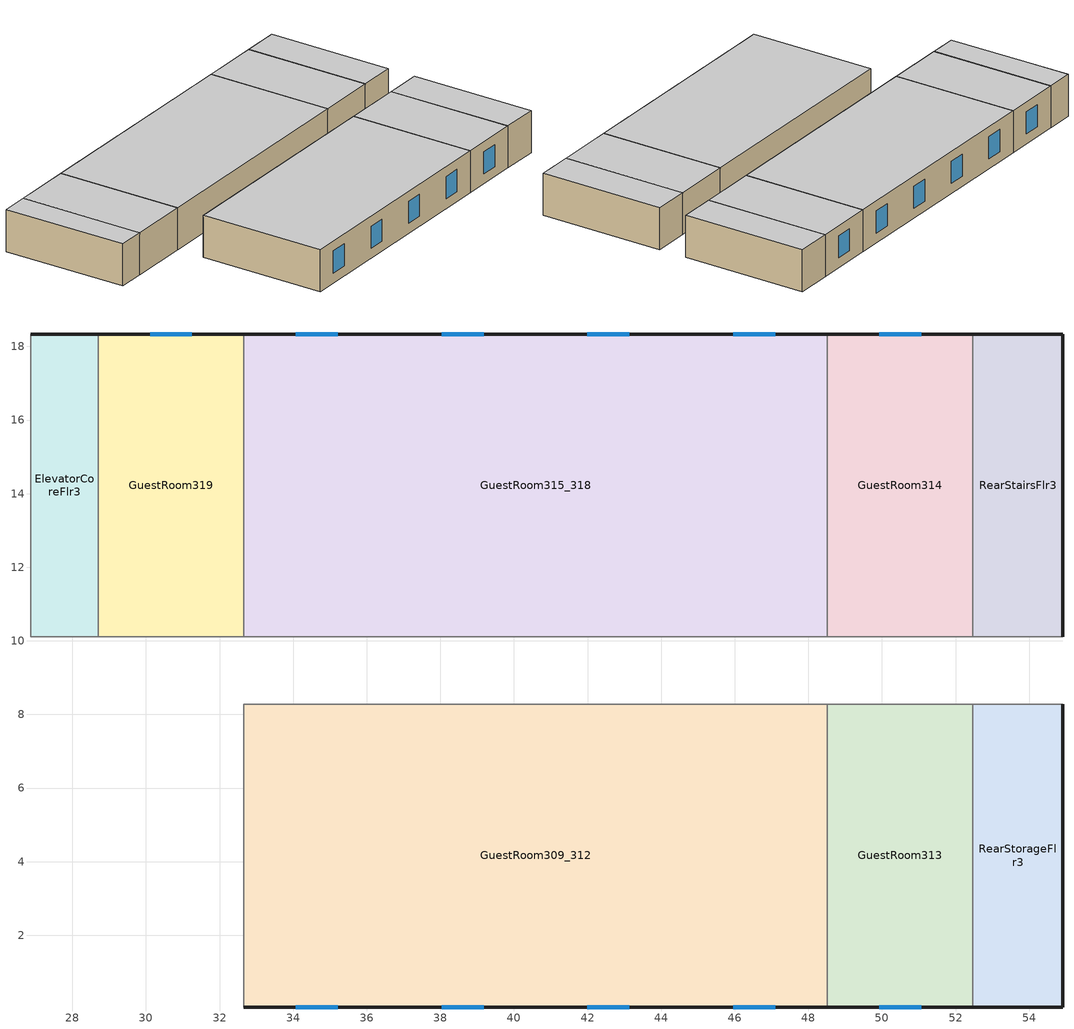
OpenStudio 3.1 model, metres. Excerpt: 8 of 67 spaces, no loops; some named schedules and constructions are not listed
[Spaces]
RearStairsFlr3
 floor to RearStairsFlr2 (NACM_Interior Floor): 54.91,18.34 54.91,10.11 52.47,10.11 52.47,18.34 z6.1
 wall outside (Base_CZ12-NonresMetalFrameWallU055): 54.91,10.11 54.91,18.34 52.47,18.34 z6.1:8.84
 wall to CorridorFlr3: 52.47,10.11 54.91,10.11 z6.1:8.84
 wall to GuestRoom314: 52.47,18.34 52.47,10.11 z6.1:8.84
 ceiling to RearStairsFlr4: 54.91,10.11 54.91,18.34 52.47,18.34 52.47,10.11 z8.84
GuestRoom309_312
 floor to GuestRoom209_212 (NACM_Interior Floor): 48.51,8.28 48.51,0.05 32.66,0.05 32.66,8.28 z6.1
 wall outside (Base_CZ12-ResMetalFrameWallU069): 32.66,0.05 48.51,0.05 z6.1:8.84
 wall to CorridorFlr3: 48.51,8.28 32.66,8.28 z6.1:8.84
 wall to GuestRoom306_308: 32.66,8.28 32.66,0.05 z6.1:8.84
 wall to GuestRoom313 (NACM_Interior Wall): 48.51,0.05 48.51,8.28 z6.1:8.84
 window (Base_AllCZ_FixedWinU36_Res): 34.07,0.05 35.21,0.05 / 38.04,0.05 39.18,0.05 / 42,0.05 43.14,0.05 / 45.96,0.05 47.1,0.05 z6.75:8.19
 ceiling to GuestRoom409_412: 48.51,0.05 48.51,8.28 32.66,8.28 32.66,0.05 z8.84
GuestRoom313
 floor to GuestRoom213 (NACM_Interior Floor): 52.47,8.28 52.47,0.05 48.51,0.05 48.51,8.28 z6.1
 wall outside (Base_CZ12-ResMetalFrameWallU069): 48.51,0.05 52.47,0.05 z6.1:8.84
 wall to CorridorFlr3: 52.47,8.28 48.51,8.28 z6.1:8.84
 wall to RearStorageFlr3 (NACM_Interior Wall): 52.47,0.05 52.47,8.28 z6.1:8.84
 window (Base_AllCZ_FixedWinU36_Res): 49.92,0.05 51.06,0.05 z6.75:8.19
 ceiling to GuestRoom413: 52.47,0.05 52.47,8.28 48.51,8.28 48.51,0.05 z8.84
RearStorageFlr3
 floor to RearStorageFlr2 (NACM_Interior Floor): 54.91,8.28 54.91,0.05 52.47,0.05 52.47,8.28 z6.1
 wall outside (Base_CZ12-NonresMetalFrameWallU055): 52.47,0.05 54.91,0.05 54.91,8.28 z6.1:8.84
 wall to CorridorFlr3: 54.91,8.28 52.47,8.28 z6.1:8.84
 ceiling to RearStorageFlr4: 54.91,0.05 54.91,8.28 52.47,8.28 52.47,0.05 z8.84
GuestRoom314
 floor to GuestRoom214 (NACM_Interior Floor): 52.47,18.34 52.47,10.11 48.51,10.11 48.51,18.34 z6.1
 wall outside (Base_CZ12-ResMetalFrameWallU069): 52.47,18.34 48.51,18.34 z6.1:8.84
 wall to CorridorFlr3: 48.51,10.11 52.47,10.11 z6.1:8.84
 wall to GuestRoom315_318 (NACM_Interior Wall): 48.51,18.34 48.51,10.11 z6.1:8.84
 window (Base_AllCZ_FixedWinU36_Res): 51.06,18.34 49.92,18.34 z6.75:8.19
 ceiling to GuestRoom414: 52.47,10.11 52.47,18.34 48.51,18.34 48.51,10.11 z8.84
GuestRoom315_318
 floor to GuestRoom215_218 (NACM_Interior Floor): 48.51,18.34 48.51,10.11 32.66,10.11 32.66,18.34 z6.1
 wall outside (Base_CZ12-ResMetalFrameWallU069): 48.51,18.34 32.66,18.34 z6.1:8.84
 wall to CorridorFlr3: 32.66,10.11 48.51,10.11 z6.1:8.84
 wall to GuestRoom319 (NACM_Interior Wall): 32.66,18.34 32.66,10.11 z6.1:8.84
 window (Base_AllCZ_FixedWinU36_Res): 47.1,18.34 45.96,18.34 / 43.14,18.34 42,18.34 / 39.18,18.34 38.04,18.34 / 35.21,18.34 34.07,18.34 z6.75:8.19
 ceiling to GuestRoom415_418: 48.51,10.11 48.51,18.34 32.66,18.34 32.66,10.11 z8.84
GuestRoom319
 floor to GuestRoom219 (NACM_Interior Floor): 32.66,18.34 32.66,10.11 28.7,10.11 28.7,18.34 z6.1
 wall outside (Base_CZ12-ResMetalFrameWallU069): 32.66,18.34 28.7,18.34 z6.1:8.84
 wall to CorridorFlr3: 28.7,10.11 32.66,10.11 z6.1:8.84
 wall to ElevatorCoreFlr3: 28.7,18.34 28.7,10.11 z6.1:8.84
 window (Base_AllCZ_FixedWinU36_Res): 31.25,18.34 30.11,18.34 z6.75:8.19
 ceiling to GuestRoom419: 32.66,10.11 32.66,18.34 28.7,18.34 28.7,10.11 z8.84
ElevatorCoreFlr3
 floor to ElevatorCoreFlr2 (NACM_Dropped Ceiling): 28.7,18.34 28.7,10.11 26.87,10.11 26.87,18.34 z6.1
 wall outside (Base_CZ12-NonresMetalFrameWallU055): 28.7,18.34 26.87,18.34 z6.1:8.84
 wall to CorridorFlr3: 26.87,18.34 26.87,10.11 28.7,10.11 z6.1:8.84
 ceiling to ElevatorCoreFlr4: 28.7,10.11 28.7,18.34 26.87,18.34 26.87,10.11 z8.84
[Schedule:Day]
GuestRoom415_418-ProcESch-da22; GuestRoom419-ProcESch-da22; GuestRoom420_423-ProcESch-da22; GuestRoom424-ProcESch-da22: 1, 0, 0.0347, 2, 0, 0.0364, 3, 0, 0.0388, 4, 0, 0.0348, 5, 0, 0.0334, 6, 0, 0.0332, 7, 0, 0.0338, 8, 0, 0.0369, 9, 0, 0.0426, 10, 0, 0.0412, 11, 0, 0.0406, 12, 0, 0.0413, 13, 0, 0.0421, 14, 0, 0.0427, 15, 0, 0.0421, 16, 0, 0.0436, 17, 0, 0.0423, 18, 0, 0.045, 19, 0, 0.0489, 20, 0, 0.0478, 21, 0, 0.0464, 22, 0, 0.0445, 23, 0, 0.0404, 24, 0, 0.0414
GuestRoom415_418-ProcESch-da23; GuestRoom419-ProcESch-da23; GuestRoom420_423-ProcESch-da23; GuestRoom424-ProcESch-da23: 1, 0, 0.0334, 2, 0, 0.0327, 3, 0, 0.0316, 4, 0, 0.0311, 5, 0, 0.03, 6, 0, 0.0309, 7, 0, 0.0352, 8, 0, 0.039, 9, 0, 0.0377, 10, 0, 0.0345, 11, 0, 0.0336, 12, 0, 0.0341, 13, 0, 0.0355, 14, 0, 0.0348, 15, 0, 0.0357, 16, 0, 0.036, 17, 0, 0.0369, 18, 0, 0.0404, 19, 0, 0.0439, 20, 0, 0.0441, 21, 0, 0.0419, 22, 0, 0.0397, 23, 0, 0.0371, 24, 0, 0.0339
GuestRoom415_418-ProcESch-da24; GuestRoom419-ProcESch-da24; GuestRoom420_423-ProcESch-da24; GuestRoom424-ProcESch-da24: 1, 0, 0.0341, 2, 0, 0.0327, 3, 0, 0.0321, 4, 0, 0.0313, 5, 0, 0.0301, 6, 0, 0.0299, 7, 0, 0.0305, 8, 0, 0.0334, 9, 0, 0.0388, 10, 0, 0.0374, 11, 0, 0.0368, 12, 0, 0.0374, 13, 0, 0.0381, 14, 0, 0.0386, 15, 0, 0.0379, 16, 0, 0.0393, 17, 0, 0.0378, 18, 0, 0.0404, 19, 0, 0.0443, 20, 0, 0.0432, 21, 0, 0.0418, 22, 0, 0.0401, 23, 0, 0.0361, 24, 0, 0.0374
GuestRoom415_418-ProcESch-da25; GuestRoom419-ProcESch-da25; GuestRoom420_423-ProcESch-da25; GuestRoom424-ProcESch-da25: 1, 0, 0.0328, 2, 0, 0.0322, 3, 0, 0.0311, 4, 0, 0.0307, 5, 0, 0.0296, 6, 0, 0.0305, 7, 0, 0.0349, 8, 0, 0.0387, 9, 0, 0.0374, 10, 0, 0.0342, 11, 0, 0.0333, 12, 0, 0.0338, 13, 0, 0.0351, 14, 0, 0.0343, 15, 0, 0.0352, 16, 0, 0.0355, 17, 0, 0.0362, 18, 0, 0.0396, 19, 0, 0.0432, 20, 0, 0.0436, 21, 0, 0.0412, 22, 0, 0.0391, 23, 0, 0.0364, 24, 0, 0.0331
GuestRoom419-ProcESch-da1; GuestRoom420_423-ProcESch-da1; GuestRoom424-ProcESch-da1: 1, 0, 0.0341, 2, 0, 0.0327, 3, 0, 0.0321, 4, 0, 0.0313, 5, 0, 0.0301, 6, 0, 0.0299, 7, 0, 0.0305, 8, 0, 0.0334, 9, 0, 0.0388, 10, 0, 0.0374, 11, 0, 0.0368, 12, 0, 0.0375, 13, 0, 0.0381, 14, 0, 0.0386, 15, 0, 0.038, 16, 0, 0.0395, 17, 0, 0.038, 18, 0, 0.0405, 19, 0, 0.0444, 20, 0, 0.0433, 21, 0, 0.042, 22, 0, 0.0402, 23, 0, 0.0363, 24, 0, 0.0375
GuestRoom419-ProcESch-da2; GuestRoom420_423-ProcESch-da2; GuestRoom424-ProcESch-da2: 1, 0, 0.0327, 2, 0, 0.0322, 3, 0, 0.0311, 4, 0, 0.0306, 5, 0, 0.0296, 6, 0, 0.0304, 7, 0, 0.0348, 8, 0, 0.0387, 9, 0, 0.0374, 10, 0, 0.0342, 11, 0, 0.0333, 12, 0, 0.0337, 13, 0, 0.0351, 14, 0, 0.0342, 15, 0, 0.0351, 16, 0, 0.0353, 17, 0, 0.0359, 18, 0, 0.0394, 19, 0, 0.043, 20, 0, 0.0434, 21, 0, 0.041, 22, 0, 0.0389, 23, 0, 0.0363, 24, 0, 0.0329
GuestRoom419-ProcESch-da3; GuestRoom420_423-ProcESch-da3; GuestRoom424-ProcESch-da3: 1, 0, 0, 2, 0, 0, 3, 0, 0, 4, 0, 0, 5, 0, 0, 6, 0, 0, 7, 0, 0, 8, 0, 0, 9, 0, 0, 10, 0, 0, 11, 0, 0, 12, 0, 0, 13, 0, 0, 14, 0, 0, 15, 0, 0, 16, 0, 0, 17, 0, 0, 18, 0, 0, 19, 0, 0, 20, 0, 0, 21, 0, 0, 22, 0, 0, 23, 0, 0, 24, 0, 0
GuestRoom419-ProcESch-da4; GuestRoom420_423-ProcESch-da4; GuestRoom424-ProcESch-da4: 1, 0, 0.0345, 2, 0, 0.033, 3, 0, 0.0324, 4, 0, 0.0315, 5, 0, 0.0303, 6, 0, 0.0301, 7, 0, 0.0306, 8, 0, 0.0335, 9, 0, 0.0388, 10, 0, 0.0375, 11, 0, 0.0369, 12, 0, 0.0376, 13, 0, 0.0384, 14, 0, 0.0389, 15, 0, 0.0384, 16, 0, 0.0398, 17, 0, 0.0385, 18, 0, 0.041, 19, 0, 0.0448, 20, 0, 0.0437, 21, 0, 0.0424, 22, 0, 0.0407, 23, 0, 0.0368, 24, 0, 0.0378
GuestRoom419-ProcESch-da5; GuestRoom420_423-ProcESch-da5; GuestRoom424-ProcESch-da5: 1, 0, 0.0332, 2, 0, 0.0325, 3, 0, 0.0314, 4, 0, 0.0309, 5, 0, 0.0298, 6, 0, 0.0306, 7, 0, 0.0349, 8, 0, 0.0388, 9, 0, 0.0375, 10, 0, 0.0343, 11, 0, 0.0334, 12, 0, 0.0339, 13, 0, 0.0353, 14, 0, 0.0345, 15, 0, 0.0354, 16, 0, 0.0357, 17, 0, 0.0366, 18, 0, 0.0401, 19, 0, 0.0437, 20, 0, 0.0439, 21, 0, 0.0416, 22, 0, 0.0394, 23, 0, 0.0368, 24, 0, 0.0335
GuestRoom419-ProcESch-da6; GuestRoom420_423-ProcESch-da6; GuestRoom424-ProcESch-da6: 1, 0, 0.0355, 2, 0, 0.0339, 3, 0, 0.03, 4, 0, 0.0324, 5, 0, 0.0312, 6, 0, 0.031, 7, 0, 0.0316, 8, 0, 0.0344, 9, 0, 0.0394, 10, 0, 0.0382, 11, 0, 0.0375, 12, 0, 0.0382, 13, 0, 0.0389, 14, 0, 0.0395, 15, 0, 0.039, 16, 0, 0.0404, 17, 0, 0.0395, 18, 0, 0.0421, 19, 0, 0.0455, 20, 0, 0.0446, 21, 0, 0.0433, 22, 0, 0.0416, 23, 0, 0.0382, 24, 0, 0.0387
GuestRoom419-ProcESch-da7; GuestRoom420_423-ProcESch-da7; GuestRoom424-ProcESch-da7: 1, 0, 0.0342, 2, 0, 0.0318, 3, 0, 0.0307, 4, 0, 0.0302, 5, 0, 0.0293, 6, 0, 0.0302, 7, 0, 0.0341, 8, 0, 0.0376, 9, 0, 0.0363, 10, 0, 0.0334, 11, 0, 0.0325, 12, 0, 0.033, 13, 0, 0.0342, 14, 0, 0.0335, 15, 0, 0.0343, 16, 0, 0.0347, 17, 0, 0.0357, 18, 0, 0.0392, 19, 0, 0.0426, 20, 0, 0.0427, 21, 0, 0.0406, 22, 0, 0.0386, 23, 0, 0.0361, 24, 0, 0.0332
GuestRoom419-ProcESch-da8; GuestRoom420_423-ProcESch-da8; GuestRoom424-ProcESch-da8: 1, 0, 0.0359, 2, 0, 0.0343, 3, 0, 0.0337, 4, 0, 0.0328, 5, 0, 0.0317, 6, 0, 0.0315, 7, 0, 0.0322, 8, 0, 0.0349, 9, 0, 0.0397, 10, 0, 0.0386, 11, 0, 0.0379, 12, 0, 0.0387, 13, 0, 0.0395, 14, 0, 0.0401, 15, 0, 0.0396, 16, 0, 0.0407, 17, 0, 0.04, 18, 0, 0.0425, 19, 0, 0.0457, 20, 0, 0.0448, 21, 0, 0.0437, 22, 0, 0.0419, 23, 0, 0.0386, 24, 0, 0.039
GuestRoom419-ProcESch-da9; GuestRoom420_423-ProcESch-da9; GuestRoom424-ProcESch-da9: 1, 0, 0.0342, 2, 0, 0.0334, 3, 0, 0.0322, 4, 0, 0.0317, 5, 0, 0.0307, 6, 0, 0.0317, 7, 0, 0.0358, 8, 0, 0.0394, 9, 0, 0.038, 10, 0, 0.0349, 11, 0, 0.034, 12, 0, 0.0345, 13, 0, 0.0358, 14, 0, 0.035, 15, 0, 0.0358, 16, 0, 0.0362, 17, 0, 0.0373, 18, 0, 0.041, 19, 0, 0.0445, 20, 0, 0.0447, 21, 0, 0.0425, 22, 0, 0.0404, 23, 0, 0.0378, 24, 0, 0.0347
GuestRoom419-ProcESch-da10; GuestRoom420_423-ProcESch-da10; GuestRoom424-ProcESch-da10: 1, 0, 0.0371, 2, 0, 0.0354, 3, 0, 0.0348, 4, 0, 0.034, 5, 0, 0.0331, 6, 0, 0.0329, 7, 0, 0.0338, 8, 0, 0.0361, 9, 0, 0.0404, 10, 0, 0.0395, 11, 0, 0.0387, 12, 0, 0.0394, 13, 0, 0.0402, 14, 0, 0.0408, 15, 0, 0.0404, 16, 0, 0.0414, 17, 0, 0.041, 18, 0, 0.0434, 19, 0, 0.0464, 20, 0, 0.0456, 21, 0, 0.0445, 22, 0, 0.0428, 23, 0, 0.0397, 24, 0, 0.0396
GuestRoom419-ProcESch-da11; GuestRoom420_423-ProcESch-da11; GuestRoom424-ProcESch-da11: 1, 0, 0.036, 2, 0, 0.0349, 3, 0, 0.0338, 4, 0, 0.0333, 5, 0, 0.0324, 6, 0, 0.0337, 7, 0, 0.0374, 8, 0, 0.0404, 9, 0, 0.0391, 10, 0, 0.0363, 11, 0, 0.0353, 12, 0, 0.0358, 13, 0, 0.037, 14, 0, 0.0364, 15, 0, 0.037, 16, 0, 0.0376, 17, 0, 0.0392, 18, 0, 0.043, 19, 0, 0.0463, 20, 0, 0.0461, 21, 0, 0.0442, 22, 0, 0.0423, 23, 0, 0.0397, 24, 0, 0.037
GuestRoom419-ProcESch-da12; GuestRoom420_423-ProcESch-da12; GuestRoom424-ProcESch-da12: 1, 0, 0.0392, 2, 0, 0.0374, 3, 0, 0.0368, 4, 0, 0.036, 5, 0, 0.0353, 6, 0, 0.0352, 7, 0, 0.0365, 8, 0, 0.0384, 9, 0, 0.0418, 10, 0, 0.0412, 11, 0, 0.0403, 12, 0, 0.041, 13, 0, 0.0419, 14, 0, 0.0425, 15, 0, 0.0423, 16, 0, 0.0429, 17, 0, 0.0432, 18, 0, 0.0454, 19, 0, 0.0477, 20, 0, 0.0471, 21, 0, 0.0463, 22, 0, 0.0444, 23, 0, 0.0418, 24, 0, 0.0408
GuestRoom419-ProcESch-da13; GuestRoom420_423-ProcESch-da13; GuestRoom424-ProcESch-da13: 1, 0, 0.038, 2, 0, 0.0367, 3, 0, 0.0357, 4, 0, 0.0351, 5, 0, 0.0345, 6, 0, 0.0362, 7, 0, 0.0394, 8, 0, 0.0418, 9, 0, 0.0405, 10, 0, 0.0378, 11, 0, 0.0368, 12, 0, 0.0373, 13, 0, 0.0383, 14, 0, 0.038, 15, 0, 0.0384, 16, 0, 0.0391, 17, 0, 0.0411, 18, 0, 0.0451, 19, 0, 0.0482, 20, 0, 0.0476, 21, 0, 0.046, 22, 0, 0.0444, 23, 0, 0.0418, 24, 0, 0.0395
GuestRoom419-ProcESch-da14; GuestRoom420_423-ProcESch-da14; GuestRoom424-ProcESch-da14: 1, 0, 0.0404, 2, 0, 0.0345, 3, 0, 0.034, 4, 0, 0.0332, 5, 0, 0.0327, 6, 0, 0.0327, 7, 0, 0.0341, 8, 0, 0.0359, 9, 0, 0.0385, 10, 0, 0.0383, 11, 0, 0.0374, 12, 0, 0.0381, 13, 0, 0.039, 14, 0, 0.0396, 15, 0, 0.0395, 16, 0, 0.0397, 17, 0, 0.0403, 18, 0, 0.0423, 19, 0, 0.0439, 20, 0, 0.0434, 21, 0, 0.0428, 22, 0, 0.0411, 23, 0, 0.0393, 24, 0, 0.0379
GuestRoom419-ProcESch-da15; GuestRoom420_423-ProcESch-da15; GuestRoom424-ProcESch-da15: 1, 0, 0.0398, 2, 0, 0.0401, 3, 0, 0.039, 4, 0, 0.0384, 5, 0, 0.0379, 6, 0, 0.04, 7, 0, 0.0431, 8, 0, 0.0452, 9, 0, 0.044, 10, 0, 0.0416, 11, 0, 0.0405, 12, 0, 0.041, 13, 0, 0.0418, 14, 0, 0.0416, 15, 0, 0.0416, 16, 0, 0.0425, 17, 0, 0.0452, 18, 0, 0.0494, 19, 0, 0.0522, 20, 0, 0.0511, 21, 0, 0.0495, 22, 0, 0.048, 23, 0, 0.0454, 24, 0, 0.0433
GuestRoom419-ProcESch-da16; GuestRoom420_423-ProcESch-da16; GuestRoom424-ProcESch-da16: 1, 0, 0.0403, 2, 0, 0.0426, 3, 0, 0.042, 4, 0, 0.0411, 5, 0, 0.0405, 6, 0, 0.0405, 7, 0, 0.0422, 8, 0, 0.0445, 9, 0, 0.0476, 10, 0, 0.0473, 11, 0, 0.0462, 12, 0, 0.0471, 13, 0, 0.0482, 14, 0, 0.049, 15, 0, 0.0488, 16, 0, 0.0491, 17, 0, 0.05, 18, 0, 0.0523, 19, 0, 0.0542, 20, 0, 0.0535, 21, 0, 0.0527, 22, 0, 0.0507, 23, 0, 0.0486, 24, 0, 0.0468
GuestRoom419-ProcESch-da17; GuestRoom420_423-ProcESch-da17; GuestRoom424-ProcESch-da17: 1, 0, 0.0398, 2, 0, 0.0365, 3, 0, 0.0355, 4, 0, 0.0349, 5, 0, 0.0345, 6, 0, 0.0364, 7, 0, 0.0392, 8, 0, 0.0412, 9, 0, 0.04, 10, 0, 0.0377, 11, 0, 0.0367, 12, 0, 0.037, 13, 0, 0.0378, 14, 0, 0.0377, 15, 0, 0.0378, 16, 0, 0.0387, 17, 0, 0.0411, 18, 0, 0.0449, 19, 0, 0.0475, 20, 0, 0.0466, 21, 0, 0.0451, 22, 0, 0.0437, 23, 0, 0.0413, 24, 0, 0.0394
GuestRoom419-ProcESch-da18; GuestRoom420_423-ProcESch-da18; GuestRoom424-ProcESch-da18: 1, 0, 0.0405, 2, 0, 0.0386, 3, 0, 0.0379, 4, 0, 0.0371, 5, 0, 0.0366, 6, 0, 0.0366, 7, 0, 0.0381, 8, 0, 0.0406, 9, 0, 0.043, 10, 0, 0.0427, 11, 0, 0.0417, 12, 0, 0.0425, 13, 0, 0.0435, 14, 0, 0.0442, 15, 0, 0.044, 16, 0, 0.0443, 17, 0, 0.0452, 18, 0, 0.0472, 19, 0, 0.0488, 20, 0, 0.0482, 21, 0, 0.0474, 22, 0, 0.0455, 23, 0, 0.0434, 24, 0, 0.0418
GuestRoom419-ProcESch-da19; GuestRoom420_423-ProcESch-da19; GuestRoom424-ProcESch-da19: 1, 0, 0.0396, 2, 0, 0.0382, 3, 0, 0.0372, 4, 0, 0.0366, 5, 0, 0.0361, 6, 0, 0.0381, 7, 0, 0.0411, 8, 0, 0.0434, 9, 0, 0.0422, 10, 0, 0.0398, 11, 0, 0.0388, 12, 0, 0.0393, 13, 0, 0.0401, 14, 0, 0.04, 15, 0, 0.04, 16, 0, 0.0409, 17, 0, 0.0436, 18, 0, 0.0475, 19, 0, 0.0501, 20, 0, 0.0489, 21, 0, 0.0474, 22, 0, 0.0458, 23, 0, 0.0433, 24, 0, 0.0414
GuestRoom419-ProcESch-da20; GuestRoom420_423-ProcESch-da20; GuestRoom424-ProcESch-da20: 1, 0, 0.0378, 2, 0, 0.0326, 3, 0, 0.032, 4, 0, 0.0313, 5, 0, 0.0305, 6, 0, 0.0304, 7, 0, 0.0314, 8, 0, 0.0337, 9, 0, 0.0369, 10, 0, 0.036, 11, 0, 0.0351, 12, 0, 0.0358, 13, 0, 0.0365, 14, 0, 0.0372, 15, 0, 0.037, 16, 0, 0.0379, 17, 0, 0.0378, 18, 0, 0.0399, 19, 0, 0.0423, 20, 0, 0.0416, 21, 0, 0.0407, 22, 0, 0.0391, 23, 0, 0.0364, 24, 0, 0.036
GuestRoom419-ProcESch-da21; GuestRoom420_423-ProcESch-da21; GuestRoom424-ProcESch-da21: 1, 0, 0.0365, 2, 0, 0.0372, 3, 0, 0.0361, 4, 0, 0.0355, 5, 0, 0.0347, 6, 0, 0.0362, 7, 0, 0.0399, 8, 0, 0.0431, 9, 0, 0.0416, 10, 0, 0.0383, 11, 0, 0.0372, 12, 0, 0.0378, 13, 0, 0.0391, 14, 0, 0.0387, 15, 0, 0.0393, 16, 0, 0.04, 17, 0, 0.0419, 18, 0, 0.046, 19, 0, 0.0493, 20, 0, 0.0488, 21, 0, 0.0469, 22, 0, 0.045, 23, 0, 0.0422, 24, 0, 0.0393
AssemblyInfiltrationSun; AssemblyInfiltrationWD; AssemblyInfiltrationSat: 1, 0, 1, 2, 0, 1, 3, 0, 1, 4, 0, 1, 5, 0, 1, 6, 0, 1, 7, 0, 1, 8, 0, 0.25, 9, 0, 0.25, 10, 0, 0.25, 11, 0, 0.25, 12, 0, 0.25, 13, 0, 0.25, 14, 0, 0.25, 15, 0, 0.25, 16, 0, 0.25, 17, 0, 0.25, 18, 0, 0.25, 19, 0, 0.25, 20, 0, 0.25, 21, 0, 0.25, 22, 0, 0.25, 23, 0, 0.25, 24, 0, 1
ResidentialLivingInfiltrationSun; ResidentialLivingInfiltrationWD; ResidentialLivingInfiltrationSat; ResidentialCommonLightsSun; ResidentialCommonLightsWD; ResidentialCommonLightsSat: 1, 0, 1, 2, 0, 1, 3, 0, 1, 4, 0, 1, 5, 0, 1, 6, 0, 1, 7, 0, 1, 8, 0, 1, 9, 0, 1, 10, 0, 1, 11, 0, 1, 12, 0, 1, 13, 0, 1, 14, 0, 1, 15, 0, 1, 16, 0, 1, 17, 0, 1, 18, 0, 1, 19, 0, 1, 20, 0, 1, 21, 0, 1, 22, 0, 1, 23, 0, 1, 24, 0, 1
ResidentialCommonInfiltrationSun; ResidentialCommonInfiltrationWD; ResidentialCommonInfiltrationSat: 1, 0, 0.25, 2, 0, 0.25, 3, 0, 0.25, 4, 0, 0.25, 5, 0, 0.25, 6, 0, 0.25, 7, 0, 0.25, 8, 0, 0.25, 9, 0, 0.25, 10, 0, 0.25, 11, 0, 0.25, 12, 0, 0.25, 13, 0, 0.25, 14, 0, 0.25, 15, 0, 0.25, 16, 0, 0.25, 17, 0, 0.25, 18, 0, 0.25, 19, 0, 0.25, 20, 0, 0.25, 21, 0, 0.25, 22, 0, 0.25, 23, 0, 0.25, 24, 0, 0.25
AssemblyLightsSun: 1, 0, 0.05, 2, 0, 0.05, 3, 0, 0.05, 4, 0, 0.05, 5, 0, 0.05, 6, 0, 0.05, 7, 0, 0.05, 8, 0, 0.3, 9, 0, 0.3, 10, 0, 0.3, 11, 0, 0.3, 12, 0, 0.3, 13, 0, 0.55, 14, 0, 0.55, 15, 0, 0.55, 16, 0, 0.55, 17, 0, 0.55, 18, 0, 0.55, 19, 0, 0.55, 20, 0, 0.55, 21, 0, 0.55, 22, 0, 0.55, 23, 0, 0.05, 24, 0, 0.05
AssemblyLightsWD: 1, 0, 0.05, 2, 0, 0.05, 3, 0, 0.05, 4, 0, 0.05, 5, 0, 0.05, 6, 0, 0.05, 7, 0, 0.35, 8, 0, 0.35, 9, 0, 0.35, 10, 0, 0.65, 11, 0, 0.65, 12, 0, 0.65, 13, 0, 0.65, 14, 0, 0.65, 15, 0, 0.65, 16, 0, 0.65, 17, 0, 0.65, 18, 0, 0.65, 19, 0, 0.65, 20, 0, 0.65, 21, 0, 0.65, 22, 0, 0.65, 23, 0, 0.25, 24, 0, 0.05
AssemblyLightsSat: 1, 0, 0.05, 2, 0, 0.05, 3, 0, 0.05, 4, 0, 0.05, 5, 0, 0.05, 6, 0, 0.05, 7, 0, 0.05, 8, 0, 0.3, 9, 0, 0.3, 10, 0, 0.4, 11, 0, 0.4, 12, 0, 0.4, 13, 0, 0.4, 14, 0, 0.4, 15, 0, 0.4, 16, 0, 0.4, 17, 0, 0.4, 18, 0, 0.4, 19, 0, 0.4, 20, 0, 0.4, 21, 0, 0.4, 22, 0, 0.4, 23, 0, 0.4, 24, 0, 0.05
T24R_ILtg_JanWEH; T24R_ILtg_JanWD: 1, 0, 0.0274, 2, 0, 0.0226, 3, 0, 0.0179, 4, 0, 0.0202, 5, 0, 0.025, 6, 0, 0.0369, 7, 0, 0.05, 8, 0, 0.0488, 9, 0, 0.0405, 10, 0, 0.0345, 11, 0, 0.0321, 12, 0, 0.0298, 13, 0, 0.025, 14, 0, 0.025, 15, 0, 0.025, 16, 0, 0.0309, 17, 0, 0.0369, 18, 0, 0.0524, 19, 0, 0.1, 20, 0, 0.1392, 21, 0, 0.1345, 22, 0, 0.1142, 23, 0, 0.075, 24, 0, 0.0464
T24R_ILtg_FebWEH; T24R_ILtg_FebWD: 1, 0, 0.0255, 2, 0, 0.0211, 3, 0, 0.0167, 4, 0, 0.0189, 5, 0, 0.0233, 6, 0, 0.0344, 7, 0, 0.0466, 8, 0, 0.0455, 9, 0, 0.0377, 10, 0, 0.0322, 11, 0, 0.03, 12, 0, 0.0278, 13, 0, 0.0233, 14, 0, 0.0233, 15, 0, 0.0233, 16, 0, 0.0289, 17, 0, 0.0344, 18, 0, 0.0488, 19, 0, 0.0932, 20, 0, 0.1299, 21, 0, 0.1254, 22, 0, 0.1066, 23, 0, 0.0699, 24, 0, 0.0433
T24R_ILtg_MarWEH; T24R_ILtg_MarWD: 1, 0, 0.0235, 2, 0, 0.0194, 3, 0, 0.0153, 4, 0, 0.0173, 5, 0, 0.0214, 6, 0, 0.0316, 7, 0, 0.0428, 8, 0, 0.0418, 9, 0, 0.0347, 10, 0, 0.0296, 11, 0, 0.0275, 12, 0, 0.0255, 13, 0, 0.0214, 14, 0, 0.0214, 15, 0, 0.0214, 16, 0, 0.0265, 17, 0, 0.0316, 18, 0, 0.0449, 19, 0, 0.0857, 20, 0, 0.1193, 21, 0, 0.1153, 22, 0, 0.0979, 23, 0, 0.0643, 24, 0, 0.0398
T24R_ILtg_AprWEH; T24R_ILtg_AprWD: 1, 0, 0.0214, 2, 0, 0.0177, 3, 0, 0.014, 4, 0, 0.0158, 5, 0, 0.0195, 6, 0, 0.0288, 7, 0, 0.0391, 8, 0, 0.0381, 9, 0, 0.0316, 10, 0, 0.027, 11, 0, 0.0251, 12, 0, 0.0233, 13, 0, 0.0195, 14, 0, 0.0195, 15, 0, 0.0195, 16, 0, 0.0242, 17, 0, 0.0288, 18, 0, 0.0409, 19, 0, 0.0781, 20, 0, 0.1088, 21, 0, 0.1051, 22, 0, 0.0893, 23, 0, 0.0586, 24, 0, 0.0363
T24R_ILtg_MayWEH; T24R_ILtg_MayWD: 1, 0, 0.0193, 2, 0, 0.016, 3, 0, 0.0126, 4, 0, 0.0143, 5, 0, 0.0176, 6, 0, 0.026, 7, 0, 0.0353, 8, 0, 0.0344, 9, 0, 0.0286, 10, 0, 0.0244, 11, 0, 0.0227, 12, 0, 0.021, 13, 0, 0.0176, 14, 0, 0.0176, 15, 0, 0.0176, 16, 0, 0.0218, 17, 0, 0.026, 18, 0, 0.037, 19, 0, 0.0706, 20, 0, 0.0983, 21, 0, 0.0949, 22, 0, 0.0806, 23, 0, 0.0529, 24, 0, 0.0328
T24R_ILtg_JunWEH; T24R_ILtg_JunWD: 1, 0, 0.0184, 2, 0, 0.0152, 3, 0, 0.012, 4, 0, 0.0136, 5, 0, 0.0168, 6, 0, 0.0248, 7, 0, 0.0336, 8, 0, 0.0328, 9, 0, 0.0272, 10, 0, 0.0232, 11, 0, 0.0216, 12, 0, 0.02, 13, 0, 0.0168, 14, 0, 0.0168, 15, 0, 0.0168, 16, 0, 0.0208, 17, 0, 0.0248, 18, 0, 0.0352, 19, 0, 0.0672, 20, 0, 0.0936, 21, 0, 0.0904, 22, 0, 0.0768, 23, 0, 0.0504, 24, 0, 0.0312
T24R_ILtg_JulWEH; T24R_ILtg_JulWD: 1, 0, 0.0189, 2, 0, 0.0156, 3, 0, 0.0123, 4, 0, 0.0139, 5, 0, 0.0172, 6, 0, 0.0254, 7, 0, 0.0344, 8, 0, 0.0336, 9, 0, 0.0279, 10, 0, 0.0238, 11, 0, 0.0221, 12, 0, 0.0205, 13, 0, 0.0172, 14, 0, 0.0172, 15, 0, 0.0172, 16, 0, 0.0213, 17, 0, 0.0254, 18, 0, 0.0361, 19, 0, 0.0689, 20, 0, 0.0959, 21, 0, 0.0927, 22, 0, 0.0787, 23, 0, 0.0517, 24, 0, 0.032
T24R_ILtg_AugWEH; T24R_ILtg_AugWD: 1, 0, 0.0202, 2, 0, 0.0167, 3, 0, 0.0132, 4, 0, 0.015, 5, 0, 0.0185, 6, 0, 0.0273, 7, 0, 0.037, 8, 0, 0.0361, 9, 0, 0.0299, 10, 0, 0.0255, 11, 0, 0.0238, 12, 0, 0.022, 13, 0, 0.0185, 14, 0, 0.0185, 15, 0, 0.0185, 16, 0, 0.0229, 17, 0, 0.0273, 18, 0, 0.0387, 19, 0, 0.0739, 20, 0, 0.103, 21, 0, 0.0994, 22, 0, 0.0845, 23, 0, 0.0554, 24, 0, 0.0343
T24R_ILtg_SepWEH; T24R_ILtg_SepWD: 1, 0, 0.0225, 2, 0, 0.0186, 3, 0, 0.0147, 4, 0, 0.0167, 5, 0, 0.0206, 6, 0, 0.0304, 7, 0, 0.0412, 8, 0, 0.0402, 9, 0, 0.0333, 10, 0, 0.0284, 11, 0, 0.0265, 12, 0, 0.0245, 13, 0, 0.0206, 14, 0, 0.0206, 15, 0, 0.0206, 16, 0, 0.0255, 17, 0, 0.0304, 18, 0, 0.0431, 19, 0, 0.0823, 20, 0, 0.1147, 21, 0, 0.1107, 22, 0, 0.0941, 23, 0, 0.0617, 24, 0, 0.0382
T24R_ILtg_OctWEH; T24R_ILtg_OctWD: 1, 0, 0.0246, 2, 0, 0.0203, 3, 0, 0.0161, 4, 0, 0.0182, 5, 0, 0.0225, 6, 0, 0.0332, 7, 0, 0.0449, 8, 0, 0.0439, 9, 0, 0.0364, 10, 0, 0.031, 11, 0, 0.0289, 12, 0, 0.0268, 13, 0, 0.0225, 14, 0, 0.0225, 15, 0, 0.0225, 16, 0, 0.0278, 17, 0, 0.0332, 18, 0, 0.0471, 19, 0, 0.0899, 20, 0, 0.1252, 21, 0, 0.1209, 22, 0, 0.1027, 23, 0, 0.0674, 24, 0, 0.0417
T24R_ILtg_NovWEH; T24R_ILtg_NovWD: 1, 0, 0.0267, 2, 0, 0.022, 3, 0, 0.0174, 4, 0, 0.0197, 5, 0, 0.0244, 6, 0, 0.036, 7, 0, 0.0487, 8, 0, 0.0476, 9, 0, 0.0394, 10, 0, 0.0336, 11, 0, 0.0313, 12, 0, 0.029, 13, 0, 0.0244, 14, 0, 0.0244, 15, 0, 0.0244, 16, 0, 0.0302, 17, 0, 0.036, 18, 0, 0.051, 19, 0, 0.0974, 20, 0, 0.1357, 21, 0, 0.1311, 22, 0, 0.1114, 23, 0, 0.0731, 24, 0, 0.0452
T24R_ILtg_DecWEH; T24R_ILtg_DecWD: 1, 0, 0.0276, 2, 0, 0.0228, 3, 0, 0.018, 4, 0, 0.0204, 5, 0, 0.0252, 6, 0, 0.0372, 7, 0, 0.0504, 8, 0, 0.0492, 9, 0, 0.0408, 10, 0, 0.0348, 11, 0, 0.0324, 12, 0, 0.03, 13, 0, 0.0252, 14, 0, 0.0252, 15, 0, 0.0252, 16, 0, 0.0312, 17, 0, 0.0372, 18, 0, 0.0528, 19, 0, 0.1008, 20, 0, 0.1404, 21, 0, 0.1356, 22, 0, 0.1152, 23, 0, 0.0756, 24, 0, 0.0468
AssemblyClgSetptSun; AssemblyClgSetptWD; AssemblyClgSetptSat: 1, 0, 29.4444, 2, 0, 29.4444, 3, 0, 29.4444, 4, 0, 29.4444, 5, 0, 29.4444, 6, 0, 29.4444, 7, 0, 29.4444, 8, 0, 23.8889, 9, 0, 23.8889, 10, 0, 23.8889, 11, 0, 23.8889, 12, 0, 23.8889, 13, 0, 23.8889, 14, 0, 23.8889, 15, 0, 23.8889, 16, 0, 23.8889, 17, 0, 23.8889, 18, 0, 23.8889, 19, 0, 23.8889, 20, 0, 23.8889, 21, 0, 23.8889, 22, 0, 23.8889, 23, 0, 23.8889, 24, 0, 29.4444
ResidentialCommonClgSetptSun; ResidentialCommonClgSetptWD; ResidentialCommonClgSetptSat; ResidentialLivingClgSetptSun; ResidentialLivingClgSetptWD; ResidentialLivingClgSetptSat: 1, 0, 25.5556, 2, 0, 25.5556, 3, 0, 25.5556, 4, 0, 25.5556, 5, 0, 25.5556, 6, 0, 25.5556, 7, 0, 25.5556, 8, 0, 25.5556, 9, 0, 25.5556, 10, 0, 25.5556, 11, 0, 25.5556, 12, 0, 25.5556, 13, 0, 25.5556, 14, 0, 25.5556, 15, 0, 25.5556, 16, 0, 25.5556, 17, 0, 25.5556, 18, 0, 25.5556, 19, 0, 25.5556, 20, 0, 25.5556, 21, 0, 25.5556, 22, 0, 25.5556, 23, 0, 25.5556, 24, 0, 25.5556
AssemblyHtgSetptSun; AssemblyHtgSetptWD; AssemblyHtgSetptSat: 1, 0, 15.5556, 2, 0, 15.5556, 3, 0, 15.5556, 4, 0, 15.5556, 5, 0, 15.5556, 6, 0, 15.5556, 7, 0, 15.5556, 8, 0, 21.1111, 9, 0, 21.1111, 10, 0, 21.1111, 11, 0, 21.1111, 12, 0, 21.1111, 13, 0, 21.1111, 14, 0, 21.1111, 15, 0, 21.1111, 16, 0, 21.1111, 17, 0, 21.1111, 18, 0, 21.1111, 19, 0, 21.1111, 20, 0, 21.1111, 21, 0, 21.1111, 22, 0, 21.1111, 23, 0, 21.1111, 24, 0, 15.5556
ResidentialCommonHtgSetptSun; ResidentialCommonHtgSetptWD; ResidentialCommonHtgSetptSat: 1, 0, 20, 2, 0, 20, 3, 0, 20, 4, 0, 20, 5, 0, 20, 6, 0, 20, 7, 0, 20, 8, 0, 20, 9, 0, 20, 10, 0, 20, 11, 0, 20, 12, 0, 20, 13, 0, 20, 14, 0, 20, 15, 0, 20, 16, 0, 20, 17, 0, 20, 18, 0, 20, 19, 0, 20, 20, 0, 20, 21, 0, 20, 22, 0, 20, 23, 0, 20, 24, 0, 20
ResidentialLivingHtgSetptSun; ResidentialLivingHtgSetptWD; ResidentialLivingHtgSetptSat: 1, 0, 15.5556, 2, 0, 15.5556, 3, 0, 15.5556, 4, 0, 15.5556, 5, 0, 15.5556, 6, 0, 15.5556, 7, 0, 20, 8, 0, 20, 9, 0, 20, 10, 0, 20, 11, 0, 20, 12, 0, 20, 13, 0, 20, 14, 0, 20, 15, 0, 20, 16, 0, 20, 17, 0, 20, 18, 0, 20, 19, 0, 20, 20, 0, 20, 21, 0, 20, 22, 0, 20, 23, 0, 15.5556, 24, 0, 15.5556
[Schedule:Week]
AssemblyReceptacleWk: AssemblyReceptacleSun, AssemblyReceptacleWD, AssemblyReceptacleWD, AssemblyReceptacleWD, AssemblyReceptacleWD, AssemblyReceptacleWD, AssemblyReceptacleSat, AssemblyReceptacleSun, OnDay, OffDay, AssemblyReceptacleSun, AssemblyReceptacleSun
GuestRoom101-RecptSch-wk1: GuestRoom101-RecptSch-da1, GuestRoom101-RecptSch-da2, GuestRoom101-RecptSch-da2, GuestRoom101-RecptSch-da2, GuestRoom101-RecptSch-da2, GuestRoom101-RecptSch-da2, GuestRoom101-RecptSch-da1, GuestRoom101-RecptSch-da1, GuestRoom101-RecptSch-da2, GuestRoom101-RecptSch-da3, GuestRoom101-RecptSch-da1, GuestRoom101-RecptSch-da1
GuestRoom101-RecptSch-wk2: GuestRoom101-RecptSch-da4, GuestRoom101-RecptSch-da5, GuestRoom101-RecptSch-da5, GuestRoom101-RecptSch-da5, GuestRoom101-RecptSch-da5, GuestRoom101-RecptSch-da5, GuestRoom101-RecptSch-da4, GuestRoom101-RecptSch-da4, GuestRoom101-RecptSch-da5, GuestRoom101-RecptSch-da3, GuestRoom101-RecptSch-da4, GuestRoom101-RecptSch-da4
GuestRoom101-RecptSch-wk3: GuestRoom101-RecptSch-da6, GuestRoom101-RecptSch-da7, GuestRoom101-RecptSch-da7, GuestRoom101-RecptSch-da7, GuestRoom101-RecptSch-da7, GuestRoom101-RecptSch-da7, GuestRoom101-RecptSch-da6, GuestRoom101-RecptSch-da6, GuestRoom101-RecptSch-da7, GuestRoom101-RecptSch-da3, GuestRoom101-RecptSch-da6, GuestRoom101-RecptSch-da6
GuestRoom101-RecptSch-wk4: GuestRoom101-RecptSch-da8, GuestRoom101-RecptSch-da9, GuestRoom101-RecptSch-da9, GuestRoom101-RecptSch-da9, GuestRoom101-RecptSch-da9, GuestRoom101-RecptSch-da9, GuestRoom101-RecptSch-da8, GuestRoom101-RecptSch-da8, GuestRoom101-RecptSch-da9, GuestRoom101-RecptSch-da3, GuestRoom101-RecptSch-da8, GuestRoom101-RecptSch-da8
GuestRoom101-RecptSch-wk5: GuestRoom101-RecptSch-da10, GuestRoom101-RecptSch-da11, GuestRoom101-RecptSch-da11, GuestRoom101-RecptSch-da11, GuestRoom101-RecptSch-da11, GuestRoom101-RecptSch-da11, GuestRoom101-RecptSch-da10, GuestRoom101-RecptSch-da10, GuestRoom101-RecptSch-da11, GuestRoom101-RecptSch-da3, GuestRoom101-RecptSch-da10, GuestRoom101-RecptSch-da10
GuestRoom101-RecptSch-wk6: GuestRoom101-RecptSch-da12, GuestRoom101-RecptSch-da13, GuestRoom101-RecptSch-da13, GuestRoom101-RecptSch-da13, GuestRoom101-RecptSch-da13, GuestRoom101-RecptSch-da13, GuestRoom101-RecptSch-da12, GuestRoom101-RecptSch-da12, GuestRoom101-RecptSch-da13, GuestRoom101-RecptSch-da3, GuestRoom101-RecptSch-da12, GuestRoom101-RecptSch-da12
GuestRoom101-RecptSch-wk7: GuestRoom101-RecptSch-da14, GuestRoom101-RecptSch-da15, GuestRoom101-RecptSch-da15, GuestRoom101-RecptSch-da15, GuestRoom101-RecptSch-da15, GuestRoom101-RecptSch-da15, GuestRoom101-RecptSch-da14, GuestRoom101-RecptSch-da14, GuestRoom101-RecptSch-da15, GuestRoom101-RecptSch-da3, GuestRoom101-RecptSch-da14, GuestRoom101-RecptSch-da14
GuestRoom101-RecptSch-wk8: GuestRoom101-RecptSch-da16, GuestRoom101-RecptSch-da17, GuestRoom101-RecptSch-da17, GuestRoom101-RecptSch-da17, GuestRoom101-RecptSch-da17, GuestRoom101-RecptSch-da17, GuestRoom101-RecptSch-da16, GuestRoom101-RecptSch-da16, GuestRoom101-RecptSch-da17, GuestRoom101-RecptSch-da3, GuestRoom101-RecptSch-da16, GuestRoom101-RecptSch-da16
GuestRoom101-RecptSch-wk9: GuestRoom101-RecptSch-da18, GuestRoom101-RecptSch-da19, GuestRoom101-RecptSch-da19, GuestRoom101-RecptSch-da19, GuestRoom101-RecptSch-da19, GuestRoom101-RecptSch-da19, GuestRoom101-RecptSch-da18, GuestRoom101-RecptSch-da18, GuestRoom101-RecptSch-da19, GuestRoom101-RecptSch-da3, GuestRoom101-RecptSch-da18, GuestRoom101-RecptSch-da18
GuestRoom101-RecptSch-wk10: GuestRoom101-RecptSch-da20, GuestRoom101-RecptSch-da21, GuestRoom101-RecptSch-da21, GuestRoom101-RecptSch-da21, GuestRoom101-RecptSch-da21, GuestRoom101-RecptSch-da21, GuestRoom101-RecptSch-da20, GuestRoom101-RecptSch-da20, GuestRoom101-RecptSch-da21, GuestRoom101-RecptSch-da3, GuestRoom101-RecptSch-da20, GuestRoom101-RecptSch-da20
GuestRoom101-RecptSch-wk11: GuestRoom101-RecptSch-da22, GuestRoom101-RecptSch-da23, GuestRoom101-RecptSch-da23, GuestRoom101-RecptSch-da23, GuestRoom101-RecptSch-da23, GuestRoom101-RecptSch-da23, GuestRoom101-RecptSch-da22, GuestRoom101-RecptSch-da22, GuestRoom101-RecptSch-da23, GuestRoom101-RecptSch-da3, GuestRoom101-RecptSch-da22, GuestRoom101-RecptSch-da22
GuestRoom101-RecptSch-wk12: GuestRoom101-RecptSch-da24, GuestRoom101-RecptSch-da25, GuestRoom101-RecptSch-da25, GuestRoom101-RecptSch-da25, GuestRoom101-RecptSch-da25, GuestRoom101-RecptSch-da25, GuestRoom101-RecptSch-da24, GuestRoom101-RecptSch-da24, GuestRoom101-RecptSch-da25, GuestRoom101-RecptSch-da3, GuestRoom101-RecptSch-da24, GuestRoom101-RecptSch-da24
GuestRoom102-RecptSch-wk1: GuestRoom102-RecptSch-da1, GuestRoom102-RecptSch-da2, GuestRoom102-RecptSch-da2, GuestRoom102-RecptSch-da2, GuestRoom102-RecptSch-da2, GuestRoom102-RecptSch-da2, GuestRoom102-RecptSch-da1, GuestRoom102-RecptSch-da1, GuestRoom102-RecptSch-da2, GuestRoom102-RecptSch-da3, GuestRoom102-RecptSch-da1, GuestRoom102-RecptSch-da1
GuestRoom102-RecptSch-wk2: GuestRoom102-RecptSch-da4, GuestRoom102-RecptSch-da5, GuestRoom102-RecptSch-da5, GuestRoom102-RecptSch-da5, GuestRoom102-RecptSch-da5, GuestRoom102-RecptSch-da5, GuestRoom102-RecptSch-da4, GuestRoom102-RecptSch-da4, GuestRoom102-RecptSch-da5, GuestRoom102-RecptSch-da3, GuestRoom102-RecptSch-da4, GuestRoom102-RecptSch-da4
GuestRoom102-RecptSch-wk3: GuestRoom102-RecptSch-da6, GuestRoom102-RecptSch-da7, GuestRoom102-RecptSch-da7, GuestRoom102-RecptSch-da7, GuestRoom102-RecptSch-da7, GuestRoom102-RecptSch-da7, GuestRoom102-RecptSch-da6, GuestRoom102-RecptSch-da6, GuestRoom102-RecptSch-da7, GuestRoom102-RecptSch-da3, GuestRoom102-RecptSch-da6, GuestRoom102-RecptSch-da6
GuestRoom102-RecptSch-wk4: GuestRoom102-RecptSch-da8, GuestRoom102-RecptSch-da9, GuestRoom102-RecptSch-da9, GuestRoom102-RecptSch-da9, GuestRoom102-RecptSch-da9, GuestRoom102-RecptSch-da9, GuestRoom102-RecptSch-da8, GuestRoom102-RecptSch-da8, GuestRoom102-RecptSch-da9, GuestRoom102-RecptSch-da3, GuestRoom102-RecptSch-da8, GuestRoom102-RecptSch-da8
GuestRoom102-RecptSch-wk5: GuestRoom102-RecptSch-da10, GuestRoom102-RecptSch-da11, GuestRoom102-RecptSch-da11, GuestRoom102-RecptSch-da11, GuestRoom102-RecptSch-da11, GuestRoom102-RecptSch-da11, GuestRoom102-RecptSch-da10, GuestRoom102-RecptSch-da10, GuestRoom102-RecptSch-da11, GuestRoom102-RecptSch-da3, GuestRoom102-RecptSch-da10, GuestRoom102-RecptSch-da10
GuestRoom102-RecptSch-wk6: GuestRoom102-RecptSch-da12, GuestRoom102-RecptSch-da13, GuestRoom102-RecptSch-da13, GuestRoom102-RecptSch-da13, GuestRoom102-RecptSch-da13, GuestRoom102-RecptSch-da13, GuestRoom102-RecptSch-da12, GuestRoom102-RecptSch-da12, GuestRoom102-RecptSch-da13, GuestRoom102-RecptSch-da3, GuestRoom102-RecptSch-da12, GuestRoom102-RecptSch-da12
GuestRoom102-RecptSch-wk7: GuestRoom102-RecptSch-da14, GuestRoom102-RecptSch-da15, GuestRoom102-RecptSch-da15, GuestRoom102-RecptSch-da15, GuestRoom102-RecptSch-da15, GuestRoom102-RecptSch-da15, GuestRoom102-RecptSch-da14, GuestRoom102-RecptSch-da14, GuestRoom102-RecptSch-da15, GuestRoom102-RecptSch-da3, GuestRoom102-RecptSch-da14, GuestRoom102-RecptSch-da14
GuestRoom102-RecptSch-wk8: GuestRoom102-RecptSch-da16, GuestRoom102-RecptSch-da17, GuestRoom102-RecptSch-da17, GuestRoom102-RecptSch-da17, GuestRoom102-RecptSch-da17, GuestRoom102-RecptSch-da17, GuestRoom102-RecptSch-da16, GuestRoom102-RecptSch-da16, GuestRoom102-RecptSch-da17, GuestRoom102-RecptSch-da3, GuestRoom102-RecptSch-da16, GuestRoom102-RecptSch-da16
GuestRoom102-RecptSch-wk9: GuestRoom102-RecptSch-da18, GuestRoom102-RecptSch-da19, GuestRoom102-RecptSch-da19, GuestRoom102-RecptSch-da19, GuestRoom102-RecptSch-da19, GuestRoom102-RecptSch-da19, GuestRoom102-RecptSch-da18, GuestRoom102-RecptSch-da18, GuestRoom102-RecptSch-da19, GuestRoom102-RecptSch-da3, GuestRoom102-RecptSch-da18, GuestRoom102-RecptSch-da18
GuestRoom102-RecptSch-wk10: GuestRoom102-RecptSch-da20, GuestRoom102-RecptSch-da21, GuestRoom102-RecptSch-da21, GuestRoom102-RecptSch-da21, GuestRoom102-RecptSch-da21, GuestRoom102-RecptSch-da21, GuestRoom102-RecptSch-da20, GuestRoom102-RecptSch-da20, GuestRoom102-RecptSch-da21, GuestRoom102-RecptSch-da3, GuestRoom102-RecptSch-da20, GuestRoom102-RecptSch-da20
GuestRoom102-RecptSch-wk11: GuestRoom102-RecptSch-da22, GuestRoom102-RecptSch-da23, GuestRoom102-RecptSch-da23, GuestRoom102-RecptSch-da23, GuestRoom102-RecptSch-da23, GuestRoom102-RecptSch-da23, GuestRoom102-RecptSch-da22, GuestRoom102-RecptSch-da22, GuestRoom102-RecptSch-da23, GuestRoom102-RecptSch-da3, GuestRoom102-RecptSch-da22, GuestRoom102-RecptSch-da22
GuestRoom102-RecptSch-wk12: GuestRoom102-RecptSch-da24, GuestRoom102-RecptSch-da25, GuestRoom102-RecptSch-da25, GuestRoom102-RecptSch-da25, GuestRoom102-RecptSch-da25, GuestRoom102-RecptSch-da25, GuestRoom102-RecptSch-da24, GuestRoom102-RecptSch-da24, GuestRoom102-RecptSch-da25, GuestRoom102-RecptSch-da3, GuestRoom102-RecptSch-da24, GuestRoom102-RecptSch-da24
GuestRoom103-RecptSch-wk1: GuestRoom103-RecptSch-da1, GuestRoom103-RecptSch-da2, GuestRoom103-RecptSch-da2, GuestRoom103-RecptSch-da2, GuestRoom103-RecptSch-da2, GuestRoom103-RecptSch-da2, GuestRoom103-RecptSch-da1, GuestRoom103-RecptSch-da1, GuestRoom103-RecptSch-da2, GuestRoom103-RecptSch-da3, GuestRoom103-RecptSch-da1, GuestRoom103-RecptSch-da1
GuestRoom103-RecptSch-wk2: GuestRoom103-RecptSch-da4, GuestRoom103-RecptSch-da5, GuestRoom103-RecptSch-da5, GuestRoom103-RecptSch-da5, GuestRoom103-RecptSch-da5, GuestRoom103-RecptSch-da5, GuestRoom103-RecptSch-da4, GuestRoom103-RecptSch-da4, GuestRoom103-RecptSch-da5, GuestRoom103-RecptSch-da3, GuestRoom103-RecptSch-da4, GuestRoom103-RecptSch-da4
GuestRoom103-RecptSch-wk3: GuestRoom103-RecptSch-da6, GuestRoom103-RecptSch-da7, GuestRoom103-RecptSch-da7, GuestRoom103-RecptSch-da7, GuestRoom103-RecptSch-da7, GuestRoom103-RecptSch-da7, GuestRoom103-RecptSch-da6, GuestRoom103-RecptSch-da6, GuestRoom103-RecptSch-da7, GuestRoom103-RecptSch-da3, GuestRoom103-RecptSch-da6, GuestRoom103-RecptSch-da6
GuestRoom103-RecptSch-wk4: GuestRoom103-RecptSch-da8, GuestRoom103-RecptSch-da9, GuestRoom103-RecptSch-da9, GuestRoom103-RecptSch-da9, GuestRoom103-RecptSch-da9, GuestRoom103-RecptSch-da9, GuestRoom103-RecptSch-da8, GuestRoom103-RecptSch-da8, GuestRoom103-RecptSch-da9, GuestRoom103-RecptSch-da3, GuestRoom103-RecptSch-da8, GuestRoom103-RecptSch-da8
GuestRoom103-RecptSch-wk5: GuestRoom103-RecptSch-da10, GuestRoom103-RecptSch-da11, GuestRoom103-RecptSch-da11, GuestRoom103-RecptSch-da11, GuestRoom103-RecptSch-da11, GuestRoom103-RecptSch-da11, GuestRoom103-RecptSch-da10, GuestRoom103-RecptSch-da10, GuestRoom103-RecptSch-da11, GuestRoom103-RecptSch-da3, GuestRoom103-RecptSch-da10, GuestRoom103-RecptSch-da10
GuestRoom103-RecptSch-wk6: GuestRoom103-RecptSch-da12, GuestRoom103-RecptSch-da13, GuestRoom103-RecptSch-da13, GuestRoom103-RecptSch-da13, GuestRoom103-RecptSch-da13, GuestRoom103-RecptSch-da13, GuestRoom103-RecptSch-da12, GuestRoom103-RecptSch-da12, GuestRoom103-RecptSch-da13, GuestRoom103-RecptSch-da3, GuestRoom103-RecptSch-da12, GuestRoom103-RecptSch-da12
GuestRoom103-RecptSch-wk7: GuestRoom103-RecptSch-da14, GuestRoom103-RecptSch-da15, GuestRoom103-RecptSch-da15, GuestRoom103-RecptSch-da15, GuestRoom103-RecptSch-da15, GuestRoom103-RecptSch-da15, GuestRoom103-RecptSch-da14, GuestRoom103-RecptSch-da14, GuestRoom103-RecptSch-da15, GuestRoom103-RecptSch-da3, GuestRoom103-RecptSch-da14, GuestRoom103-RecptSch-da14
GuestRoom103-RecptSch-wk8: GuestRoom103-RecptSch-da16, GuestRoom103-RecptSch-da17, GuestRoom103-RecptSch-da17, GuestRoom103-RecptSch-da17, GuestRoom103-RecptSch-da17, GuestRoom103-RecptSch-da17, GuestRoom103-RecptSch-da16, GuestRoom103-RecptSch-da16, GuestRoom103-RecptSch-da17, GuestRoom103-RecptSch-da3, GuestRoom103-RecptSch-da16, GuestRoom103-RecptSch-da16
GuestRoom103-RecptSch-wk9: GuestRoom103-RecptSch-da18, GuestRoom103-RecptSch-da19, GuestRoom103-RecptSch-da19, GuestRoom103-RecptSch-da19, GuestRoom103-RecptSch-da19, GuestRoom103-RecptSch-da19, GuestRoom103-RecptSch-da18, GuestRoom103-RecptSch-da18, GuestRoom103-RecptSch-da19, GuestRoom103-RecptSch-da3, GuestRoom103-RecptSch-da18, GuestRoom103-RecptSch-da18
GuestRoom103-RecptSch-wk10: GuestRoom103-RecptSch-da20, GuestRoom103-RecptSch-da21, GuestRoom103-RecptSch-da21, GuestRoom103-RecptSch-da21, GuestRoom103-RecptSch-da21, GuestRoom103-RecptSch-da21, GuestRoom103-RecptSch-da20, GuestRoom103-RecptSch-da20, GuestRoom103-RecptSch-da21, GuestRoom103-RecptSch-da3, GuestRoom103-RecptSch-da20, GuestRoom103-RecptSch-da20
GuestRoom103-RecptSch-wk11: GuestRoom103-RecptSch-da22, GuestRoom103-RecptSch-da23, GuestRoom103-RecptSch-da23, GuestRoom103-RecptSch-da23, GuestRoom103-RecptSch-da23, GuestRoom103-RecptSch-da23, GuestRoom103-RecptSch-da22, GuestRoom103-RecptSch-da22, GuestRoom103-RecptSch-da23, GuestRoom103-RecptSch-da3, GuestRoom103-RecptSch-da22, GuestRoom103-RecptSch-da22
GuestRoom103-RecptSch-wk12: GuestRoom103-RecptSch-da24, GuestRoom103-RecptSch-da25, GuestRoom103-RecptSch-da25, GuestRoom103-RecptSch-da25, GuestRoom103-RecptSch-da25, GuestRoom103-RecptSch-da25, GuestRoom103-RecptSch-da24, GuestRoom103-RecptSch-da24, GuestRoom103-RecptSch-da25, GuestRoom103-RecptSch-da3, GuestRoom103-RecptSch-da24, GuestRoom103-RecptSch-da24
GuestRoom104-RecptSch-wk1: GuestRoom104-RecptSch-da1, GuestRoom104-RecptSch-da2, GuestRoom104-RecptSch-da2, GuestRoom104-RecptSch-da2, GuestRoom104-RecptSch-da2, GuestRoom104-RecptSch-da2, GuestRoom104-RecptSch-da1, GuestRoom104-RecptSch-da1, GuestRoom104-RecptSch-da2, GuestRoom104-RecptSch-da3, GuestRoom104-RecptSch-da1, GuestRoom104-RecptSch-da1
GuestRoom104-RecptSch-wk2: GuestRoom104-RecptSch-da4, GuestRoom104-RecptSch-da5, GuestRoom104-RecptSch-da5, GuestRoom104-RecptSch-da5, GuestRoom104-RecptSch-da5, GuestRoom104-RecptSch-da5, GuestRoom104-RecptSch-da4, GuestRoom104-RecptSch-da4, GuestRoom104-RecptSch-da5, GuestRoom104-RecptSch-da3, GuestRoom104-RecptSch-da4, GuestRoom104-RecptSch-da4
GuestRoom104-RecptSch-wk3: GuestRoom104-RecptSch-da6, GuestRoom104-RecptSch-da7, GuestRoom104-RecptSch-da7, GuestRoom104-RecptSch-da7, GuestRoom104-RecptSch-da7, GuestRoom104-RecptSch-da7, GuestRoom104-RecptSch-da6, GuestRoom104-RecptSch-da6, GuestRoom104-RecptSch-da7, GuestRoom104-RecptSch-da3, GuestRoom104-RecptSch-da6, GuestRoom104-RecptSch-da6
GuestRoom104-RecptSch-wk4: GuestRoom104-RecptSch-da8, GuestRoom104-RecptSch-da9, GuestRoom104-RecptSch-da9, GuestRoom104-RecptSch-da9, GuestRoom104-RecptSch-da9, GuestRoom104-RecptSch-da9, GuestRoom104-RecptSch-da8, GuestRoom104-RecptSch-da8, GuestRoom104-RecptSch-da9, GuestRoom104-RecptSch-da3, GuestRoom104-RecptSch-da8, GuestRoom104-RecptSch-da8
GuestRoom104-RecptSch-wk5: GuestRoom104-RecptSch-da10, GuestRoom104-RecptSch-da11, GuestRoom104-RecptSch-da11, GuestRoom104-RecptSch-da11, GuestRoom104-RecptSch-da11, GuestRoom104-RecptSch-da11, GuestRoom104-RecptSch-da10, GuestRoom104-RecptSch-da10, GuestRoom104-RecptSch-da11, GuestRoom104-RecptSch-da3, GuestRoom104-RecptSch-da10, GuestRoom104-RecptSch-da10
GuestRoom104-RecptSch-wk6: GuestRoom104-RecptSch-da12, GuestRoom104-RecptSch-da13, GuestRoom104-RecptSch-da13, GuestRoom104-RecptSch-da13, GuestRoom104-RecptSch-da13, GuestRoom104-RecptSch-da13, GuestRoom104-RecptSch-da12, GuestRoom104-RecptSch-da12, GuestRoom104-RecptSch-da13, GuestRoom104-RecptSch-da3, GuestRoom104-RecptSch-da12, GuestRoom104-RecptSch-da12
GuestRoom104-RecptSch-wk7: GuestRoom104-RecptSch-da14, GuestRoom104-RecptSch-da15, GuestRoom104-RecptSch-da15, GuestRoom104-RecptSch-da15, GuestRoom104-RecptSch-da15, GuestRoom104-RecptSch-da15, GuestRoom104-RecptSch-da14, GuestRoom104-RecptSch-da14, GuestRoom104-RecptSch-da15, GuestRoom104-RecptSch-da3, GuestRoom104-RecptSch-da14, GuestRoom104-RecptSch-da14
GuestRoom104-RecptSch-wk8: GuestRoom104-RecptSch-da16, GuestRoom104-RecptSch-da17, GuestRoom104-RecptSch-da17, GuestRoom104-RecptSch-da17, GuestRoom104-RecptSch-da17, GuestRoom104-RecptSch-da17, GuestRoom104-RecptSch-da16, GuestRoom104-RecptSch-da16, GuestRoom104-RecptSch-da17, GuestRoom104-RecptSch-da3, GuestRoom104-RecptSch-da16, GuestRoom104-RecptSch-da16
GuestRoom104-RecptSch-wk9: GuestRoom104-RecptSch-da18, GuestRoom104-RecptSch-da19, GuestRoom104-RecptSch-da19, GuestRoom104-RecptSch-da19, GuestRoom104-RecptSch-da19, GuestRoom104-RecptSch-da19, GuestRoom104-RecptSch-da18, GuestRoom104-RecptSch-da18, GuestRoom104-RecptSch-da19, GuestRoom104-RecptSch-da3, GuestRoom104-RecptSch-da18, GuestRoom104-RecptSch-da18
GuestRoom104-RecptSch-wk10: GuestRoom104-RecptSch-da20, GuestRoom104-RecptSch-da21, GuestRoom104-RecptSch-da21, GuestRoom104-RecptSch-da21, GuestRoom104-RecptSch-da21, GuestRoom104-RecptSch-da21, GuestRoom104-RecptSch-da20, GuestRoom104-RecptSch-da20, GuestRoom104-RecptSch-da21, GuestRoom104-RecptSch-da3, GuestRoom104-RecptSch-da20, GuestRoom104-RecptSch-da20
GuestRoom104-RecptSch-wk11: GuestRoom104-RecptSch-da22, GuestRoom104-RecptSch-da23, GuestRoom104-RecptSch-da23, GuestRoom104-RecptSch-da23, GuestRoom104-RecptSch-da23, GuestRoom104-RecptSch-da23, GuestRoom104-RecptSch-da22, GuestRoom104-RecptSch-da22, GuestRoom104-RecptSch-da23, GuestRoom104-RecptSch-da3, GuestRoom104-RecptSch-da22, GuestRoom104-RecptSch-da22
GuestRoom104-RecptSch-wk12: GuestRoom104-RecptSch-da24, GuestRoom104-RecptSch-da25, GuestRoom104-RecptSch-da25, GuestRoom104-RecptSch-da25, GuestRoom104-RecptSch-da25, GuestRoom104-RecptSch-da25, GuestRoom104-RecptSch-da24, GuestRoom104-RecptSch-da24, GuestRoom104-RecptSch-da25, GuestRoom104-RecptSch-da3, GuestRoom104-RecptSch-da24, GuestRoom104-RecptSch-da24
GuestRoom105-RecptSch-wk1: GuestRoom105-RecptSch-da1, GuestRoom105-RecptSch-da2, GuestRoom105-RecptSch-da2, GuestRoom105-RecptSch-da2, GuestRoom105-RecptSch-da2, GuestRoom105-RecptSch-da2, GuestRoom105-RecptSch-da1, GuestRoom105-RecptSch-da1, GuestRoom105-RecptSch-da2, GuestRoom105-RecptSch-da3, GuestRoom105-RecptSch-da1, GuestRoom105-RecptSch-da1
GuestRoom105-RecptSch-wk2: GuestRoom105-RecptSch-da4, GuestRoom105-RecptSch-da5, GuestRoom105-RecptSch-da5, GuestRoom105-RecptSch-da5, GuestRoom105-RecptSch-da5, GuestRoom105-RecptSch-da5, GuestRoom105-RecptSch-da4, GuestRoom105-RecptSch-da4, GuestRoom105-RecptSch-da5, GuestRoom105-RecptSch-da3, GuestRoom105-RecptSch-da4, GuestRoom105-RecptSch-da4
GuestRoom105-RecptSch-wk3: GuestRoom105-RecptSch-da6, GuestRoom105-RecptSch-da7, GuestRoom105-RecptSch-da7, GuestRoom105-RecptSch-da7, GuestRoom105-RecptSch-da7, GuestRoom105-RecptSch-da7, GuestRoom105-RecptSch-da6, GuestRoom105-RecptSch-da6, GuestRoom105-RecptSch-da7, GuestRoom105-RecptSch-da3, GuestRoom105-RecptSch-da6, GuestRoom105-RecptSch-da6
GuestRoom105-RecptSch-wk4: GuestRoom105-RecptSch-da8, GuestRoom105-RecptSch-da9, GuestRoom105-RecptSch-da9, GuestRoom105-RecptSch-da9, GuestRoom105-RecptSch-da9, GuestRoom105-RecptSch-da9, GuestRoom105-RecptSch-da8, GuestRoom105-RecptSch-da8, GuestRoom105-RecptSch-da9, GuestRoom105-RecptSch-da3, GuestRoom105-RecptSch-da8, GuestRoom105-RecptSch-da8
